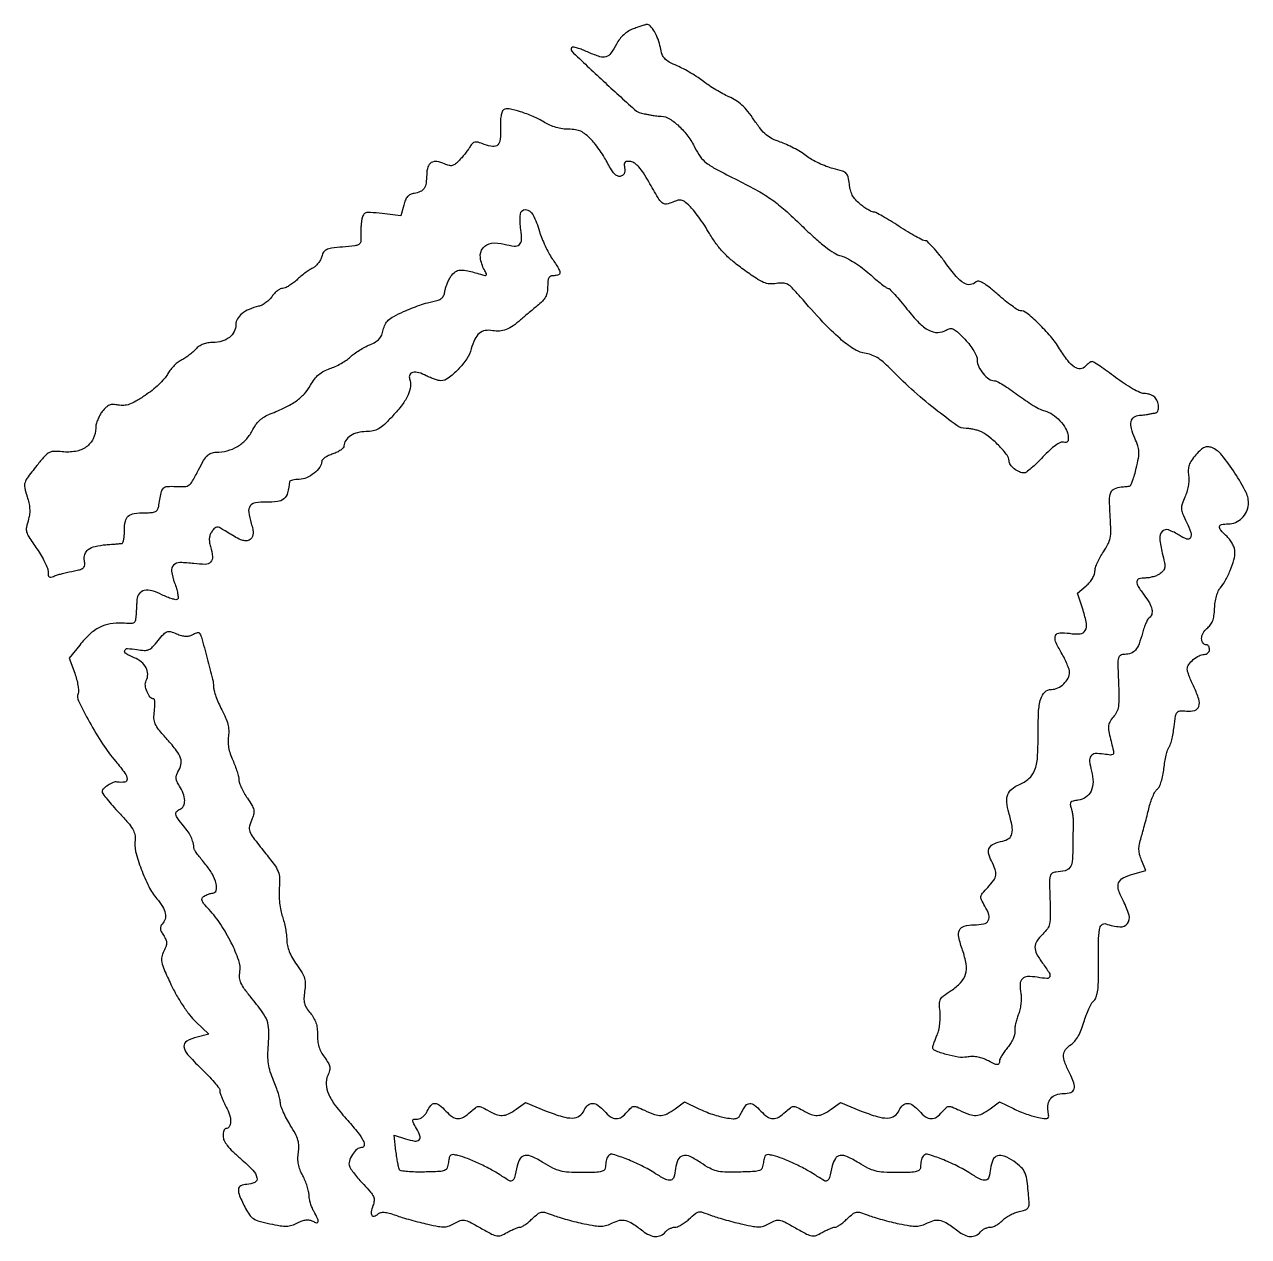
# Model space of a CAD drawing. Extents: x 1 to 385, y 0 to 381.
import ezdxf

# ---------------------------------------------------------------- set-up
doc = ezdxf.new("R2010")
doc.units = 0

msp = doc.modelspace()

# ---------------------------------------------------------------- linework, layer by layer
msp.add_lwpolyline([(192.002184, 379.585438, 0.048013), (190.357853, 378.80666, 0.049046), (188.904898, 377.733241, 0.047571), (187.652075, 376.365098, 0.040434), (186.602224, 374.710959, -0.034258), (184.852696, 371.87777, -0.165686), (183.335683, 370.793108, -0.151996), (181.394652, 370.811255, -0.027487), (177.985702, 372.117764, 0.011644), (176.268556, 372.839036, 0.015856), (174.686574, 373.403393, 0.012692), (173.362426, 373.792161, 0.146521), (172.82703, 373.775677, 0.564756), (172.549824, 372.540929, 0.003652), (182.420919, 363.231364, 0.005137), (192.287255, 354.248659, 0.150421), (195.344614, 352.847686, -0.006918), (195.859733, 352.772513, -0.004464), (196.454355, 352.671865, -0.004486), (197.034122, 352.563023, -0.008435), (197.5, 352.463035, 0.023021), (198.027587, 352.365803, 0.006772), (198.844649, 352.265064, 0.006784), (199.767882, 352.176567, 0.007242), (200.673275, 352.11535, -0.125273), (203.266767, 351.306623, -0.050162), (206.244857, 349.034382, -0.046048), (209.081028, 345.844482, -0.046004), (211.28649, 342.188397, 0.044654), (212.951792, 339.41086, 0.073479), (214.866713, 337.459758, 0.040545), (217.978101, 335.478531, 0.005758), (224.724958, 332.013466, -0.011151), (231.057523, 328.674377, -0.027393), (235.507259, 325.870258, -0.027715), (239.593565, 322.616198, -0.011661), (244.728658, 317.820482, 0.009251), (248.938171, 313.85102, 0.02071), (252.310609, 311.03263, 0.026966), (255.064523, 309.145306, 0.069484), (257.273062, 308.190272, -0.054009), (259.06927, 307.478431, -0.019983), (261.427393, 306.111966, -0.019531), (263.902882, 304.403066, -0.022266), (266.127515, 302.575261, 0.007287), (268.13544, 300.822204, 0.010671), (269.956641, 299.343983, 0.006365), (271.514795, 298.164996, 0.160102), (272.016872, 298, -0.205295), (272.499292, 297.793208, -0.005723), (274.07853, 296.096047, -0.010847), (275.901068, 294.002406, -0.007131), (277.911083, 291.518459, 0.026165), (281.680051, 287.207177, 0.077345), (284.812431, 284.84705, 0.124486), (287.59587, 284.155174, 0.139438), (290.243005, 284.919687, -0.098259), (291.446318, 285.375859, -0.157837), (292.522404, 285.21694, -0.076473), (293.822992, 284.303357, -0.011339), (296.092075, 282.023869, -0.023492), (297.692325, 280.175062, -0.032415), (298.934667, 278.365642, -0.037034), (299.748703, 276.734248, -0.097507), (300, 275.457893, 0.111769), (300.466875, 273.395407, 0.062902), (301.860749, 271.224904, 0.064567), (303.676767, 269.548856, 0.155327), (305.400916, 269, -0.125805), (306.235283, 268.78669, -0.011298), (308.121016, 267.699007, -0.014134), (310.334809, 266.267371, -0.010572), (312.693587, 264.571088, 0.012784), (315.140885, 262.827521, 0.01365), (317.62206, 261.250559, 0.013314), (319.822625, 260.013177, 0.059999), (321.197841, 259.486481, -0.085171), (323.656794, 258.400636, -0.058027), (325.996638, 256.423032, -0.059096), (327.769218, 254.01788, -0.102288), (328.531405, 251.66445, -0.031394), (328.586339, 250.48563, -0.151578), (328.379646, 249.855728, -0.228635), (327.912561, 249.598539, -0.077545), (327.120064, 249.678854, 0.181046), (326.124782, 249.576544, 0.039941), (324.627796, 248.678217, 0.032235), (322.79315, 247.180067, 0.015875), (320.652973, 245.058759, -0.00968), (318.745482, 243.120651, -0.013914), (316.977305, 241.486011, -0.009641), (315.459301, 240.209827, -0.171602), (314.865929, 240, -0.100532), (313.257298, 240.326741, -0.066897), (311.632747, 241.28817, -0.070237), (310.408148, 242.569968, -0.156852), (310, 243.839017, 0.165869), (309.398776, 245.601499, 0.026953), (307.003494, 248.380454, 0.030479), (304.081975, 251.072709, 0.052508), (301.315741, 252.880006, 0.039016), (300.288013, 253.309455, 0.022494), (298.99592, 253.671002, 0.022376), (297.657948, 253.918774, 0.034605), (296.485734, 254, -0.157313), (293.592692, 254.933326, -0.011078), (286.716399, 260.120618, -0.016118), (279.29312, 266.381846, -0.017689), (272.523174, 272.924057, 0.023778), (270.446976, 274.882103, 0.042462), (268.543323, 276.251797, 0.048761), (266.635159, 277.153349, 0.046377), (264.556291, 277.686943, -0.104604), (261.130188, 279.004042, -0.036113), (256.877959, 282.220915, -0.025374), (251.515269, 287.427087, -0.009029), (244.379661, 295.377954, 0.011832), (241.865054, 298.148463, 0.076446), (240.375072, 299.29894, 0.121958), (238.925036, 299.688112, 0.049982), (236.879661, 299.523328, -0.06543), (234.774839, 299.418845, -0.08115), (232.873722, 299.890171, -0.046599), (230.519391, 301.170538, -0.008793), (226.5, 303.972672, -0.017305), (222.955661, 306.729159, -0.029715), (220.231108, 309.293027, -0.031964), (217.96742, 312.02211, -0.02441), (215.841403, 315.268981, 0.012219), (214.251259, 317.831645, 0.011342), (212.499199, 320.379051, 0.011406), (210.838098, 322.573339, 0.036997), (209.601294, 323.915022, 0.024051), (208.065825, 325.218858, 0.108053), (207.006212, 325.718525, 0.126029), (205.920982, 325.690986, 0.037873), (204.357765, 325.117147, -0.067391), (202.33139, 324.505939, -0.217964), (201.009653, 324.872941, -0.08468), (199.692497, 326.431078, -0.005704), (196.780663, 331.5, 0.015835), (195.116081, 334.266392, 0.038751), (193.677578, 336.155467, 0.054767), (192.372262, 337.33092, 0.120745), (191.13587, 337.829554, 0.0382), (189.942719, 337.909202, 0.197258), (189.34547, 337.657237, 0.195623), (189.094596, 337.056669, 0.037512), (189.173664, 335.854205, -0.051425), (189.212823, 334.82118, -0.103799), (188.995167, 334.039986, -0.126305), (188.520067, 333.508953, -0.098614), (187.802566, 333.21145, -0.166417), (186.913759, 333.330672, -0.084513), (185.992535, 334.004863, -0.054961), (185.014148, 335.263991, -0.021609), (183.944767, 337.186799, 0.021837), (182.893612, 339.074808, 0.01375), (181.511801, 341.187685, 0.013802), (180.035242, 343.194733, 0.024511), (178.696034, 344.75, 0.028538), (176.936125, 346.402173, 0.067427), (175.417045, 347.359058, 0.071444), (173.753702, 347.846064, 0.03533), (171.553833, 348.003738, -0.039808), (169.681265, 348.154799, -0.029536), (167.65425, 348.606217, -0.029472), (165.688528, 349.295169, -0.038908), (164, 350.160989, 0.03432), (160.428354, 352.033942, 0.029518), (156.451672, 353.509657, 0.026233), (152.863573, 354.402445, 0.18843), (151.14082, 354.087032, 0.175364), (150.68393, 353.510362, 0.035632), (150.354007, 352.226809, 0.032497), (150.160627, 350.558342, 0.022059), (150.148564, 348.645258, -0.02769), (150.0822, 344.866395, -0.172277), (149.314639, 343.120163, -0.241609), (147.794994, 342.580336, -0.055833), (145.076078, 343.258256, 0.016875), (143.121238, 343.910747, 0.111466), (142.099681, 343.978668, 0.170971), (141.364399, 343.582414, 0.053896), (140.617821, 342.558783, -0.024477), (140.03483, 341.652046, -0.010784), (139.180922, 340.509741, -0.010644), (138.221684, 339.33505, -0.014061), (137.295955, 338.309284, -0.028545), (136.005588, 337.103756, -0.112523), (135.042322, 336.614158, -0.12768), (134.029884, 336.622105, -0.041446), (132.609725, 337.13196, 0.067919), (130.198356, 337.856525, 0.175129), (128.439114, 337.517319, 0.183731), (127.356784, 336.151656, 0.075668), (126.984687, 333.781385, -0.034137), (126.787246, 331.078332, -0.111344), (126.154089, 329.411072, -0.141882), (124.97063, 328.405728, -0.070007), (123.059107, 327.850815, 0.072987), (121.863104, 327.495916, 0.102098), (120.969816, 326.834057, 0.083786), (120.296087, 325.76529, 0.03576), (119.75665, 324.157901), (118.895086, 320.815803), (112.990001, 321.50116, 0.007176), (109.285978, 321.877268, 0.085558), (107.856085, 321.757077, 0.207674), (107.094873, 321.161297, 0.075315), (106.618471, 319.843259, 0.023752), (106.451639, 318.731848, 0.011706), (106.340152, 317.307082, 0.011588), (106.293276, 315.819708, 0.016567), (106.326012, 314.5, -0.047009), (106.260053, 312.669507, -0.228036), (105.707431, 311.823023, -0.108127), (104.416443, 311.382842, -0.007373), (100.539992, 311, 0.010668), (97.078674, 310.635109, 0.075773), (95.460245, 310.173881, 0.148516), (94.562682, 309.380669, 0.080743), (93.996795, 308.007997, -0.064992), (93.606795, 306.970895, -0.044418), (92.917935, 305.915493, -0.044478), (92.055077, 305.000249, -0.065962), (91.143028, 304.383988, 0.031786), (90.080178, 303.766887, 0.013458), (88.73428, 302.813124, 0.013252), (87.34718, 301.714364, 0.016891), (86.131506, 300.625991, -0.027613), (84.959311, 299.620961, -0.029207), (83.704498, 298.771385, -0.030509), (82.544882, 298.17391, -0.104064), (81.718334, 298, 0.115442), (80.960031, 297.822555, 0.047094), (80.053881, 297.262175, 0.043303), (79.153712, 296.449234, 0.042446), (78.400347, 295.488255, -0.052741), (77.57763, 294.482084, -0.037384), (76.466263, 293.535963, -0.037878), (75.253436, 292.784333, -0.063072), (74.127294, 292.369287, 0.043976), (71.20365, 291.416527, 0.06882), (68.938458, 290.057631, 0.086768), (67.500987, 288.418419, 0.137562), (67, 286.631935, -0.118872), (66.465166, 284.4141, -0.108411), (64.966986, 282.596068, -0.095251), (62.659557, 281.407538, -0.071551), (59.826247, 281, 0.040855), (58.186375, 280.865783, 0.051738), (56.720412, 280.465252, 0.055572), (55.454424, 279.804357, 0.060845), (54.407348, 278.897621, -0.029829), (53.481702, 277.989953, -0.016795), (52.260084, 276.997292, -0.016717), (50.955308, 276.074938, -0.026172), (49.769287, 275.380694, 0.05086), (48.608998, 274.622363, 0.029814), (47.382665, 273.502334, 0.029568), (46.278167, 272.222373, 0.043922), (45.485863, 270.972663, -0.063109), (44.52381, 269.576344, -0.0211), (42.791732, 267.795602, -0.020616), (40.68797, 265.965923, -0.022123), (38.488127, 264.360751, -0.014495), (35.604021, 262.564032, -0.045908), (33.544549, 261.603514, -0.066807), (31.813592, 261.232341, -0.068912), (30.064913, 261.337017, 0.043086), (28.455974, 261.516799, 0.101694), (27.273506, 261.304641, 0.095851), (26.228017, 260.632536, 0.03547), (25.045722, 259.330997, 0.041055), (24.260164, 258.143547, 0.030845), (23.591589, 256.726045, 0.031537), (23.126753, 255.304316, 0.060268), (22.968197, 254.115141, -0.110854), (22.164029, 250.725961, -0.126204), (20.007215, 248.190379, -0.110959), (16.647727, 246.794307, -0.072183), (12.429838, 246.673141, 0.031355), (9.954942, 246.803707, 0.115648), (8.444191, 246.433593, 0.090248), (7.059146, 245.379503, 0.014885), (4.859138, 242.82246, 0.007549), (1.707208, 238.80802, 0.08267), (0.753372, 237.000467, 0.133422), (0.659618, 235.30727, 0.0303), (1.435193, 232.510839, -0.028704), (1.966514, 230.618554, -0.038053), (2.216508, 228.848069, -0.041091), (2.186547, 227.177284, -0.044839), (1.880568, 225.583565, 0.01959), (1.217965, 222.8774, 0.118405), (1.26784, 221.443232, 0.077493), (1.952118, 219.931904, 0.005679), (4.5, 216.136319, -0.017788), (5.839814, 214.032025, -0.019995), (6.971875, 211.916836, -0.019703), (7.785458, 210.055276, -0.093427), (8, 208.917118, 0.03928), (8.08071, 207.891327, 0.185928), (8.370778, 207.390187, 0.216487), (8.889233, 207.256672, 0.0541), (9.75, 207.506465, -0.014543), (11.008078, 207.982097, -0.01941), (12.176959, 208.335436, -0.010517), (13.813377, 208.724996, -0.001505), (17.183357, 209.442095, 0.037429), (18.547815, 209.836634, 0.141107), (19.256176, 210.360376, 0.158589), (19.531805, 211.141534, 0.051053), (19.435658, 212.38179, -0.119094), (19.553935, 214.429876, -0.159101), (20.614248, 215.945933, -0.106129), (22.767707, 216.942577, -0.036597), (26.178602, 217.453996, 0.001111), (27.888402, 217.587441, 0.001452), (29.450902, 217.717451, 0.001067), (30.759959, 217.833019, 0.013597), (31.25, 217.890806, 0.29198), (31.543165, 218.144191, 0.026703), (31.779688, 219.125588, 0.027911), (31.945709, 220.42275, 0.017874), (32, 221.940983, -0.048516), (32.282541, 224.845954, -0.168424), (33.219171, 226.45325, -0.145256), (35.049738, 227.272831, -0.033127), (38.474702, 227.5, 0.020234), (40.547455, 227.583916, 0.089088), (41.725436, 227.89556, 0.149302), (42.401462, 228.503909, 0.096746), (42.763637, 229.5, -0.010241), (43.520821, 233.7497, -0.131871), (44.229157, 235.182869, -0.201347), (45.451954, 235.7768, -0.029388), (48.272958, 235.765562, 0.027906), (50.954893, 235.746935, 0.149113), (52.316472, 236.236092, 0.104978), (53.411856, 237.483338, 0.010523), (55.289532, 241, -0.013751), (56.893366, 243.957682, -0.065081), (58.064432, 245.484278, -0.111097), (59.260378, 246.242716, -0.085101), (60.789532, 246.511649, 0.063725), (64.314039, 246.978085, 0.069098), (67.504406, 248.31505, 0.070511), (70.157728, 250.44144, 0.070784), (72.111621, 253.218795, -0.035809), (73.240339, 255.087635, -0.05035), (74.517285, 256.556743, -0.052534), (76.016568, 257.695736, -0.044109), (77.808914, 258.576044, 0.019786), (82.582296, 260.639055, 0.042701), (86.027116, 262.670694, 0.053563), (88.555115, 264.911435, 0.057528), (90.480941, 267.588522, -0.034516), (91.720518, 269.490102, -0.054217), (93.055937, 270.909227, -0.056164), (94.628535, 271.974147, -0.040432), (96.581046, 272.804749, 0.028994), (98.264286, 273.475813, 0.020133), (100.083182, 274.417196, 0.020367), (101.761727, 275.466247, 0.038931), (103, 276.461732, -0.031448), (104.216272, 277.469824, -0.017107), (105.823849, 278.55785, -0.016985), (107.540758, 279.55648, -0.025745), (109.102466, 280.294313, 0.034304), (110.893281, 281.178164, 0.076178), (112.074289, 282.131472, 0.084768), (112.839899, 283.324648, 0.051034), (113.337114, 284.935569, -0.064458), (113.933158, 286.697921, -0.095926), (114.91076, 287.994259, -0.062716), (116.60974, 289.176975, -0.014672), (119.734648, 290.700053, -0.011738), (122.19134, 291.740754, -0.010271), (124.805316, 292.714775, -0.010381), (127.2034, 293.497199, -0.030075), (128.900471, 293.902599, 0.032895), (130.600523, 294.31885, 0.094222), (131.666973, 294.892866, 0.117402), (132.314016, 295.734542, 0.067658), (132.677212, 296.967125, -0.037018), (132.933207, 298.083333, -0.020202), (133.40183, 299.408757, -0.020032), (133.989776, 300.724255, -0.029928), (134.615615, 301.816795, -0.095363), (135.953189, 303.195682, -0.136436), (137.551205, 303.759624, -0.077252), (139.874942, 303.558965, -0.015755), (143.863486, 302.447181, 0.012109), (145.28496, 302.039762, 0.275503), (145.676847, 302.153619, 0.305439), (145.737932, 302.538245, 0.014006), (145.113486, 303.78795, -0.091851), (143.865185, 307.709052, -0.197917), (144.682774, 310.712688, -0.202819), (147.35411, 312.22114, -0.096103), (151.370712, 311.908087, 0.036628), (154.517033, 311.282807, 0.210363), (156.107051, 311.760279, 0.216336), (156.802021, 313.243085, 0.038759), (156.597655, 316.368233, -0.055159), (156.435213, 321.353516, -0.413603), (158.056788, 322.743945, -0.265032), (160.366565, 321.185008, -0.042593), (162.429088, 315.926833, 0.022294), (163.164983, 313.800984, 0.014319), (164.197117, 311.403141, 0.014393), (165.344655, 309.109464, 0.026049), (166.432244, 307.314524, -0.010309), (168.387105, 304.306081, -0.11277), (168.852831, 302.950903, -0.344864), (168.415205, 302.249386, -0.087436), (167, 302, 0.086524), (166.001672, 301.825938, 0.175587), (165.39658, 301.323612, 0.109322), (165.083744, 300.355406, 0.02369), (165, 298.588894, -0.046929), (164.830373, 296.785618, -0.076513), (164.318491, 295.339967, -0.068447), (163.348322, 294.008569, -0.030665), (161.75, 292.540089, 0.002719), (160.359213, 291.398728, 0.00215), (158.867188, 290.14977, 0.002174), (157.492438, 288.978615, 0.00541), (156.5, 288.106832, -0.031728), (154.132001, 286.237887, -0.058844), (151.971373, 285.093291, -0.070038), (149.880565, 284.604265, -0.069813), (147.73361, 284.710592, 0.089074), (145.37326, 284.737039, 0.135462), (143.525165, 283.876545, 0.107648), (142.099433, 282.006059, 0.043471), (140.99323, 278.974858, -0.084325), (139.569775, 275.88159, -0.041411), (136.82837, 272.50753, -0.04012), (133.755583, 269.782374, -0.162743), (131.415544, 269, -0.064929), (130.633083, 269.102038, -0.018253), (129.452496, 269.461879, -0.018079), (128.135337, 269.970498, -0.018149), (126.860083, 270.572354, 0.050152), (124.496736, 271.508176, 0.118628), (122.616806, 271.584651, 0.240827), (121.666005, 270.834233, 0.201773), (121.624706, 269.535618, -0.125511), (121.896318, 267.218587, -0.073883), (121.119749, 264.52329, -0.054506), (119.280036, 261.432673, -0.026555), (116.322424, 257.913611, -0.01403), (113.678199, 255.241122, -0.058251), (111.869885, 253.877004, -0.083336), (110.138655, 253.218185, -0.049375), (107.934587, 253, 0.062312), (105.270687, 252.666723, 0.081699), (103.027103, 251.68636, 0.099391), (101.532073, 250.22758, 0.151017), (101, 248.506124, -0.190142), (100.763914, 247.907753, -0.049489), (99.971875, 247.212654, -0.043087), (98.839917, 246.541358, -0.032609), (97.5, 246, 0.029781), (96.15988, 245.467348, 0.040288), (95.028125, 244.821754, 0.04556), (94.230107, 244.163136, 0.200044), (94, 243.611009, -0.159029), (93.406196, 241.791263, -0.066841), (91.603183, 239.910591, -0.064303), (89.244594, 238.48211, -0.104411), (86.961045, 238, 0.023861), (85.820947, 237.94556, 0.036676), (84.847332, 237.779687, 0.041246), (84.136589, 237.54059, 0.271967), (83.923489, 237.25, -0.040292), (83.280518, 233.760273, -0.150022), (82.106346, 231.889797, -0.149057), (80.079955, 230.99343, -0.039607), (76.508604, 230.845616, 0.046361), (73.158966, 230.661707, 0.205925), (71.519056, 229.647955, 0.190319), (71.05232, 227.696891, 0.039133), (71.837936, 224.176394, -0.019202), (72.332391, 222.313071, -0.061638), (72.457623, 221.037513, -0.093789), (72.252371, 220.085222, -0.09682), (71.714392, 219.28582, -0.160623), (70.585157, 218.716642, -0.116596), (69.172405, 218.835302, -0.050954), (67.046792, 219.778838, -0.008431), (63.189096, 222.072642, 0.024187), (61.83148, 222.823043, 0.141708), (61.037067, 222.963529, 0.169614), (60.366578, 222.645793, 0.038476), (59.528609, 221.681286, 0.065086), (58.969533, 220.678046, 0.069193), (58.701852, 219.585398, 0.060379), (58.724932, 218.339699, 0.035055), (59.03614, 216.873987, -0.043915), (59.654251, 213.686254, -0.222298), (59.076374, 212.01945, -0.200938), (57.370266, 211.292102, -0.035783), (53.834602, 211.522748, 0.031946), (49.441165, 211.843192, 0.201008), (47.404572, 211.011293, 0.243708), (46.797898, 209.105425, 0.046286), (47.773765, 205.472524, -0.018355), (48.346339, 203.7344, -0.026239), (48.714916, 202.153509, -0.024614), (48.878881, 200.873171, -0.219306), (48.687178, 200.353845, -0.243153), (48.176286, 200.191121, -0.027577), (46.955297, 200.469083, -0.028423), (45.449085, 200.994793, -0.01932), (43.799251, 201.753985, 0.050063), (40.698777, 202.956062, 0.116131), (38.221201, 203.051733, 0.178907), (36.610826, 202.071702, 0.155355), (35.908107, 200.214816, 0.000103), (35.862054, 199.35208, 0.000037), (35.796764, 198.122477, 0.000037), (35.725376, 196.774282, 0.000044), (35.658107, 195.5, -0.032887), (35.444073, 193.70079, -0.211042), (34.938371, 192.961817, -0.144829), (33.931095, 192.686267, -0.013336), (31.31645, 192.810043, 0.062159), (27.552698, 192.621006, 0.075341), (24.206664, 191.494536, 0.067557), (21.076248, 189.306408, 0.039017), (17.945772, 185.931531), (14.675802, 181.802858), (16.374564, 177.07876, -0.021006), (16.978259, 175.14901, -0.023931), (17.3881, 173.257096, -0.024054), (17.579185, 171.636647, -0.109355), (17.439402, 170.702681, 0.209239), (17.547608, 168.358139, 0.011693), (21.010852, 161.738725, 0.018747), (25.140861, 154.893998, 0.029122), (29.25, 149.359089, -0.016003), (32.122924, 145.694176, -0.141401), (32.824389, 143.783803, -0.395114), (32.075747, 142.861065, -0.075637), (29.70949, 142.895082, 0.141652), (28.501511, 142.75424, 0.042618), (26.84633, 141.886877, 0.041126), (25.399406, 140.786747, 0.212754), (25, 139.890579, 0.161807), (25.211243, 139.254904, 0.00804), (26.575021, 137.489492, 0.012276), (28.307518, 135.425807, 0.008508), (30.361774, 133.175763, -0.01104), (33.143349, 130.097923, -0.045714), (34.601056, 128.062245, -0.077451), (35.256414, 126.399666, -0.091192), (35.322323, 124.710869, 0.098827), (35.518078, 121.098718, 0.026012), (37.255396, 115.544797, 0.027259), (39.655939, 110.016826, 0.061271), (42.182527, 106.215204, -0.038105), (43.989721, 103.751073, -0.087739), (44.842727, 101.625238, -0.123284), (44.772159, 99.805949, -0.125985), (43.851347, 98.251347, 0.096242), (43.394107, 97.573597, 0.128689), (43.286891, 96.842643, 0.088965), (43.549974, 95.953879, 0.028704), (44.238202, 94.75921, -0.033272), (45.016434, 93.379344, -0.105867), (45.262663, 92.355692, -0.099679), (45.075072, 91.285934, -0.02759), (44.364593, 89.726327, 0.070062), (43.722703, 87.927369, 0.104195), (43.730712, 86.260919, 0.050719), (44.470505, 83.981271, 0.006414), (46.620376, 79.268464, 0.01847), (48.38513, 75.859927, 0.018101), (50.407784, 72.56738, 0.019092), (52.482464, 69.693358, 0.036553), (54.39264, 67.586639), (58.5, 63.673278), (54.825742, 62.755212, 0.066048), (51.579956, 61.471003, 0.30408), (50.706865, 59.759614, 0.154735), (51.814919, 57.315745, 0.018605), (55.987144, 53.01231, -0.011232), (58.290493, 50.705564, -0.015737), (60.233723, 48.537331, -0.012002), (61.726211, 46.673673, -0.164266), (62, 45.862791, 0.077614), (62.119127, 45.099981, 0.015374), (62.582365, 43.792834, 0.015943), (63.223577, 42.28969, 0.01423), (63.982521, 40.771428, -0.045735), (65.039826, 38.274847, -0.080778), (65.368999, 36.066793, -0.135312), (64.939363, 34.585011, -0.260568), (63.893011, 34, 0.236497), (63.550676, 33.828485, 0.070797), (63.262322, 33.301308, 0.054132), (63.065175, 32.53244, 0.035727), (63, 31.621474, 0.117356), (63.321496, 30.270591, 0.048746), (64.331746, 28.675921, 0.035387), (66.030448, 26.788641, 0.015049), (68.550177, 24.501283, -0.023944), (72.327244, 20.947996, -0.13399), (73.650317, 18.53556, -0.347206), (72.969397, 17.062976, -0.113036), (70.481633, 16.443098, 0.102135), (68.574802, 16.011392, 0.278396), (67.822744, 14.915749, 0.117034), (68.183625, 12.868748, 0.016059), (70.040978, 8.919677, 0.03842), (71.283593, 6.88629, 0.095471), (72.548321, 5.696005, 0.073142), (74.367875, 4.886287, 0.016137), (77.694618, 4.070763, 0.012502), (80.93346, 3.470924, 0.048045), (82.975815, 3.343914, 0.067627), (84.629075, 3.625932, 0.04416), (86.419703, 4.366729, -0.03086), (87.864598, 5.009951, -0.060931), (89.084094, 5.302467, -0.074862), (90.161281, 5.263954, -0.076704), (91.169703, 4.909178, 0.061116), (92.418868, 4.425655, 0.456074), (92.878292, 4.745765, 0.143361), (92.694078, 5.767837, 0.014054), (91.5, 8, -0.035023), (90.949954, 9.140728, -0.023788), (90.480268, 10.50435, -0.024026), (90.151425, 11.871164, -0.04352), (90.035435, 13.014809, 0.053452), (89.887462, 14.232861, 0.021144), (89.436953, 15.860839, 0.020638), (88.797745, 17.592977, 0.024308), (88.047807, 19.171986, -0.031478), (87.189201, 21.048737, -0.045086), (86.690794, 22.808312, -0.047207), (86.529484, 24.565017, -0.039545), (86.682507, 26.430947, 0.046201), (86.824829, 28.504204, 0.065683), (86.540054, 30.327018, 0.05065), (85.720564, 32.335662, 0.0169), (84.1347, 35.090215, -0.016152), (82.934699, 37.167355, -0.018178), (81.920818, 39.238568, -0.017714), (81.190021, 41.050104, -0.087226), (81, 42.131064, 0.060583), (80.868732, 43.210467, 0.013762), (80.376858, 44.990807, 0.014052), (79.690709, 47.025958, 0.013244), (78.878664, 49.060415, -0.025164), (77.848714, 51.830779, -0.040415), (77.287068, 54.286568, -0.037149), (77.101319, 56.943892, -0.017679), (77.23792, 60.371601, 0.023762), (77.365813, 64.992458, 0.08373), (76.815391, 67.902845, 0.070733), (75.292648, 70.722176, 0.013868), (71.731923, 75.270712, -0.015062), (69.670125, 77.917483, -0.055954), (68.621524, 79.749401, -0.081122), (68.209509, 81.388936, -0.059091), (68.27301, 83.270712, 0.124062), (67.932947, 86.836289, 0.029441), (65.585474, 92.376008, 0.030645), (62.283281, 98.130725, 0.042651), (58.608232, 102.793617, -0.012468), (56.983603, 104.617113, -0.085782), (56.377304, 105.647857, -0.212448), (56.420069, 106.38297, -0.133337), (57.011558, 107.028305, -0.031891), (57.673075, 107.389724, -0.025074), (58.429958, 107.697433, -0.02569), (59.165135, 107.912529, -0.05531), (59.75, 107.984687, 0.341728), (60.833631, 108.844649, 0.122097), (60.830286, 110.949994, 0.068758), (59.631973, 113.933899, 0.044235), (57.5, 117, -0.00616), (56.153488, 118.652633, -0.008857), (55.00565, 120.151161, -0.005325), (54.081775, 121.430913, -0.125254), (53.923489, 121.844614, 0.031056), (53.556765, 123.879458, 0.047951), (52.967579, 125.565262, 0.044419), (52.031774, 127.196513, 0.022476), (50.588397, 129.077315, -0.015572), (48.735738, 131.42365, -0.108952), (48.144225, 132.747588, -0.25067), (48.411715, 133.650252, -0.106672), (49.5, 134.361626, 0.194003), (50.573377, 135.360885, 0.116155), (50.936063, 137.091131, 0.084206), (50.503989, 139.305922, 0.054895), (49.320715, 141.633279, -0.028857), (48.520564, 143.023211, -0.088426), (48.212738, 144.061372, -0.109459), (48.314041, 145.01175, -0.058568), (48.820715, 146.084527, 0.083495), (49.749155, 148.332684, 0.137226), (49.651673, 150.374492, 0.08462), (48.394164, 152.736101, 0.018547), (45.436164, 156.282225, -0.011754), (42.824876, 159.327634, -0.065101), (41.689948, 161.157003, -0.097515), (41.288097, 162.866745, -0.043878), (41.406757, 165.179154, 0.017661), (41.559151, 166.644141, 0.02988), (41.569747, 167.877627, 0.031288), (41.465945, 168.786568, 0.363481), (41.21114, 169, -0.230789), (40.085282, 169.548908, -0.069266), (39.102146, 171.24541, -0.06651), (38.581123, 173.251718, -0.152109), (38.858976, 174.773032, 0.12793), (39.318954, 176.754709, 0.114584), (38.786466, 178.801018, 0.099362), (37.307693, 180.626624, 0.074941), (35.091056, 181.962283, -0.030141), (32.472231, 183.236907, -0.354996), (32.085227, 184.219127, -0.340772), (32.97337, 184.835947, -0.029392), (35.900629, 184.516789, 0.027661), (38.23389, 184.254222, 0.114108), (39.624671, 184.493649, 0.104178), (40.83525, 185.331344, 0.021102), (42.559045, 187.314008, -0.015007), (44.329775, 189.401496, -0.121201), (45.36184, 190.101642, -0.158551), (46.475267, 190.146613, -0.030987), (48.394386, 189.47622, 0.03028), (49.890961, 188.951059, 0.053878), (51.176746, 188.731284, 0.064688), (52.304235, 188.807568, 0.073795), (53.321616, 189.172123, -0.018817), (54.050171, 189.527447, -0.028791), (54.708088, 189.774015, -0.028064), (55.2363, 189.906019, -0.274144), (55.444101, 189.83102, -0.104278), (56.186788, 188.409613, -0.002939), (58.0213, 181.723954, -0.004276), (59.708054, 175.209856, -0.061282), (60, 172.836806, 0.06813), (60.167579, 171.612674, 0.018264), (60.765504, 169.737202, 0.018155), (61.608472, 167.635579, 0.017857), (62.605972, 165.588782, -0.020292), (63.804688, 163.098398, -0.040987), (64.50175, 161.037143, -0.049805), (64.77256, 159.177964, -0.051543), (64.665123, 157.323823, 0.047796), (64.552462, 155.602462, 0.037148), (64.74817, 153.735137, 0.034217), (65.245683, 151.762826, 0.027665), (66.03719, 149.727084, -0.015108), (66.773326, 147.96596, -0.015276), (67.398855, 146.169995, -0.015246), (67.846999, 144.576287, -0.058151), (67.978038, 143.553751, 0.083476), (68.15759, 142.554849, 0.022325), (68.772219, 141.055591, 0.021982), (69.634555, 139.38968, 0.021103), (70.650791, 137.782409, -0.017056), (72.059249, 135.594201, -0.076613), (72.629206, 134.187134, -0.110064), (72.645063, 132.938044, -0.0553), (72.150791, 131.431605, 0.04582), (71.310333, 129.024711, 0.150214), (71.399943, 127.361414, 0.075055), (72.464027, 125.42216, 0.006154), (76.033949, 120.860046, -0.009441), (79.073278, 116.922933, -0.062567), (80.290921, 114.764155, -0.088714), (80.735392, 112.695331, -0.028672), (80.664097, 109.55066, 0.027331), (80.60775, 107.32813, 0.019649), (80.777959, 104.850617, 0.019932), (81.129796, 102.486611, 0.037913), (81.630149, 100.63112, -0.023037), (82.154985, 98.892174, -0.015659), (82.597606, 96.872444, -0.015803), (82.902664, 94.891798, -0.030313), (83, 93.287751, 0.055481), (83.197977, 91.509062, 0.039852), (83.791882, 89.598342, 0.035261), (84.772624, 87.575894, 0.025203), (86.135405, 85.460982, -0.018518), (87.805454, 82.943739, -0.06443), (88.599787, 81.165262, -0.077509), (88.83936, 79.423165, -0.035144), (88.635784, 77.123779, 0.028275), (88.411749, 74.935599, 0.074263), (88.573192, 73.370071, 0.078271), (89.177801, 71.968403, 0.034019), (90.37881, 70.326275, -0.041241), (91.465197, 68.794997, -0.05319), (92.181021, 67.227291, -0.051484), (92.56511, 65.503016, -0.035358), (92.656531, 63.5, 0.037005), (92.752523, 61.53849, 0.044037), (93.140313, 59.727032, 0.044698), (93.832791, 58.033961, 0.04016), (94.836541, 56.425317, -0.022044), (96.051611, 54.626402, -0.092836), (96.514434, 53.41461, -0.112391), (96.46253, 52.239693, -0.039905), (95.885859, 50.648832, 0.122294), (95.375608, 47.90934, 0.090259), (96.109464, 44.900939, 0.05789), (98.26114, 41.269893, 0.019359), (102.192351, 36.5, -0.013312), (105.385807, 32.719324, -0.050881), (107.056146, 30.131059, -0.155503), (107.296826, 28.666595, -0.372171), (106.525319, 28, 0.180113), (105.063269, 27.455672, 0.07064), (103.627285, 25.808271, 0.069761), (102.687267, 23.793793, 0.158999), (102.717218, 22.135198, 0.070116), (103.164885, 21.261308, 0.012466), (104.262385, 19.782159, 0.013265), (105.64802, 18.102633, 0.011613), (107.182076, 16.421089, -0.013112), (109.337747, 14.043891, -0.074179), (110.247282, 12.600402, -0.125719), (110.458509, 11.324331, -0.06942), (110.104141, 9.773912, 0.040001), (109.54396, 7.8502, 0.187025), (109.731562, 6.73303, 0.356394), (110.469862, 6.463593, 0.089722), (111.669059, 7.140307, -0.112106), (112.548268, 7.586301, -0.079037), (113.65617, 7.684516, -0.051314), (115.145734, 7.425961, -0.017018), (117.261069, 6.752005, 0.011988), (119.29813, 6.080344, 0.005585), (121.968823, 5.30267, 0.005529), (124.791171, 4.548461, 0.007694), (127.334924, 3.940287, 0.011155), (130.680853, 3.272538, 0.052931), (132.626739, 3.138235, 0.080018), (134.15331, 3.442208, 0.047318), (135.829301, 4.253485, -0.047584), (137.557159, 5.088737, -0.13519), (138.878043, 5.203193, -0.075946), (140.496173, 4.641852, -0.008541), (143.914422, 2.762892, 0.00843), (147.390361, 0.851209, 0.079082), (149.00076, 0.302969, 0.133854), (150.354788, 0.433126, 0.039788), (152.251085, 1.329319, -0.015015), (153.447278, 1.968883, -0.01689), (154.634283, 2.509237, -0.016341), (155.668537, 2.899402, -0.082199), (156.276321, 3, 0.128156), (156.871225, 3.155028, 0.022107), (157.870159, 3.773065, 0.022797), (159.004096, 4.624129, 0.01864), (160.137475, 5.631709, -0.021292), (161.914475, 7.194682, -0.126924), (163.029454, 7.70109, -0.118984), (164.284572, 7.621885, -0.017747), (166.692194, 6.782749, 0.017864), (168.570812, 6.12848, 0.007472), (171.143957, 5.376104, 0.007382), (173.923998, 4.652133, 0.009503), (176.5, 4.073407, 0.011906), (179.850323, 3.470064, 0.046844), (181.94221, 3.342834, 0.067078), (183.619148, 3.625219, 0.044967), (185.419703, 4.366729, -0.066348), (187.613958, 5.162793, -0.119392), (189.517273, 5.120659, -0.081127), (191.669315, 4.155246, -0.019105), (194.884859, 1.850907, 0.053881), (196.971297, 0.564965, 0.099175), (198.89773, 0.079256, 0.122062), (200.588923, 0.410903, 0.110826), (202, 1.5, -0.059105), (202.604006, 2.074077, -0.043807), (203.387841, 2.559375, -0.044597), (204.222368, 2.89045, -0.072261), (204.976422, 3, 0.097872), (205.824626, 3.167637, 0.030916), (206.991721, 3.734375, 0.029538), (208.245527, 4.543219, 0.028863), (209.405499, 5.5, -0.011155), (211.518872, 7.372724, -0.138952), (212.484283, 7.811578, -0.119114), (213.590434, 7.715555, -0.007329), (216.729764, 6.610847, 0.014239), (218.582706, 5.987448, 0.00599), (221.106502, 5.250545, 0.005921), (223.824925, 4.526617, 0.007672), (226.334924, 3.930759, 0.011213), (229.675944, 3.269801, 0.052763), (231.625079, 3.138123, 0.079624), (233.154336, 3.443167, 0.04743), (234.829301, 4.253485, -0.047584), (236.557159, 5.088737, -0.13519), (237.878043, 5.203193, -0.075946), (239.496173, 4.641852, -0.008541), (242.914422, 2.762892, 0.00843), (246.390361, 0.851209, 0.079082), (248.00076, 0.302969, 0.133854), (249.354788, 0.433126, 0.039788), (251.251085, 1.329319, -0.015015), (252.447278, 1.968883, -0.01689), (253.634283, 2.509237, -0.016341), (254.668537, 2.899402, -0.082199), (255.276321, 3, 0.128156), (255.871225, 3.155028, 0.022107), (256.870159, 3.773065, 0.022797), (258.004096, 4.624129, 0.01864), (259.137475, 5.631709, -0.021292), (260.914475, 7.194682, -0.126924), (262.029454, 7.70109, -0.118984), (263.284572, 7.621885, -0.017747), (265.692194, 6.782749, 0.017864), (267.570812, 6.12848, 0.007472), (270.143957, 5.376104, 0.007382), (272.923998, 4.652133, 0.009503), (275.5, 4.073407, 0.011906), (278.850323, 3.470064, 0.046844), (280.94221, 3.342834, 0.067078), (282.619148, 3.625219, 0.044967), (284.419703, 4.366729, -0.066348), (286.613958, 5.162793, -0.119392), (288.517273, 5.120659, -0.081127), (290.669315, 4.155246, -0.019105), (293.884859, 1.850907, 0.053881), (295.971297, 0.564965, 0.099175), (297.89773, 0.079256, 0.122062), (299.588923, 0.410903, 0.110826), (301, 1.5, -0.062262), (301.611739, 2.074147, -0.044176), (302.419292, 2.559375, -0.04457), (303.288326, 2.890135, -0.068757), (304.08349, 3, 0.087732), (304.928526, 3.149423, 0.039149), (305.959894, 3.620295, 0.037182), (307.000857, 4.303607, 0.041415), (307.889385, 5.111643, -0.053699), (308.882362, 5.971158, -0.029659), (310.254524, 6.806564, -0.02923), (311.762518, 7.49659, -0.041276), (313.17834, 7.9163, 0.026817), (315.029928, 8.407485, 0.139648), (315.898646, 8.98968, 0.159333), (316.269199, 9.899271, 0.037993), (316.260753, 11.554657, 0.008424), (315.689239, 17.373868, 0.065238), (315.027658, 20.019557, 0.108624), (313.822609, 21.812629, 0.04148), (311.469818, 23.714299, 0.05127), (308.502637, 25.313756, 0.176599), (306.352881, 25.404861, 0.214321), (304.91269, 24.117323, 0.076838), (304.173053, 21.399138, -0.042172), (303.641617, 18.730821, -0.266663), (302.683666, 17.804315, -0.184597), (301.113127, 17.989818, -0.020633), (297.938906, 19.823791, 0.025453), (293.596212, 22.277367, 0.022887), (288.872214, 24.373481, 0.015674), (284.588299, 25.891288, 0.28068), (283.227706, 25.561039, 0.061406), (282.775014, 24.981041, 0.067977), (282.495345, 24.327478, 0.038419), (282.307071, 23.357888, 0.007179), (282.125, 21.554749, -0.245607), (281.677673, 20.853706, -0.083429), (280.508186, 20.420585, -0.039909), (278.411011, 20.192268, -0.008564), (274.75, 20.150022, -0.01395), (270.60994, 20.288715, -0.046922), (267.934419, 20.707218, -0.054731), (265.605585, 21.579259, -0.024261), (262.747325, 23.201235, 0.029953), (259.20524, 25.158329, 0.139365), (256.926136, 25.544735, 0.225875), (255.411063, 24.608956, 0.089496), (254.446276, 22.29282, -0.008332), (253.563176, 18.568846, -0.178598), (252.932314, 17.652571, -0.287002), (252.007346, 17.601297, -0.021267), (249.744933, 18.976383, 0.021931), (246.466322, 20.96315, 0.015435), (242.621385, 22.916643, 0.01559), (238.844481, 24.549402, 0.033497), (235.825065, 25.516244, 0.030804), (234.299117, 25.796023, 0.18906), (233.539463, 25.59884, 0.181291), (233.09815, 24.931728, 0.02795), (232.825065, 23.339568, -0.065798), (232.400942, 21.646014, -0.208872), (231.590881, 20.841149, -0.081569), (229.938884, 20.493215, -0.0054), (225.067521, 20.327508, -0.011691), (220.638227, 20.328296, -0.05394), (218.099764, 20.663616, -0.066889), (215.956827, 21.501421, -0.024097), (213.168261, 23.228242, 0.040164), (209.76782, 25.185851, 0.168306), (207.45647, 25.437815, 0.233823), (205.949699, 24.208603, 0.078865), (205.173053, 21.399138, -0.042172), (204.641617, 18.730821, -0.266663), (203.683666, 17.804315, -0.184597), (202.113127, 17.989818, -0.020633), (198.938906, 19.823791, 0.025453), (194.596212, 22.277367, 0.022887), (189.872214, 24.373481, 0.015674), (185.588299, 25.891288, 0.28068), (184.227706, 25.561039, 0.061406), (183.775014, 24.981041, 0.067977), (183.495345, 24.327478, 0.038419), (183.307071, 23.357888, 0.007179), (183.125, 21.554749, -0.245607), (182.677673, 20.853706, -0.083429), (181.508186, 20.420585, -0.039909), (179.411011, 20.192268, -0.008564), (175.75, 20.150022, -0.01395), (171.60994, 20.288715, -0.046922), (168.934419, 20.707218, -0.054731), (166.605585, 21.579259, -0.024261), (163.747325, 23.201235, 0.029953), (160.20524, 25.158329, 0.139365), (157.926136, 25.544735, 0.225875), (156.411063, 24.608956, 0.089496), (155.446276, 22.29282, -0.008332), (154.563176, 18.568846, -0.178598), (153.932314, 17.652571, -0.287002), (153.007346, 17.601297, -0.021267), (150.744933, 18.976383, 0.021931), (147.466322, 20.96315, 0.015435), (143.621385, 22.916643, 0.01559), (139.844481, 24.549402, 0.033497), (136.825065, 25.516244, 0.030804), (135.299117, 25.796023, 0.18906), (134.539463, 25.59884, 0.181291), (134.09815, 24.931728, 0.02795), (133.825065, 23.339568, -0.064412), (133.40634, 21.647766, -0.208303), (132.608526, 20.844522, -0.083317), (130.98744, 20.495937, -0.005657), (126.257168, 20.333894, -0.011659), (123.441924, 20.334985, -0.0173), (120.979926, 20.478689, -0.012533), (118.990176, 20.714504, -0.222095), (118.462875, 21.06007, -0.082043), (118.217149, 21.658108, -0.008517), (117.90046, 23.150492, -0.010401), (117.588437, 24.954519, -0.008144), (117.322665, 26.923408), (116.733918, 31.894462), (120.366106, 30.779711, 0.032081), (123.273607, 30.087756, 0.238359), (124.591756, 30.493316, 0.295528), (124.87284, 31.695792, 0.044018), (123.777734, 34.064557, -0.00732), (122.728686, 35.956031, -0.148653), (122.602084, 36.591674, -0.34595), (122.916358, 36.919255, -0.035015), (124.067949, 37, 0.103413), (124.928448, 37.179897, 0.066165), (125.805275, 37.710659, 0.060344), (126.590727, 38.514555, 0.056492), (127.181954, 39.5, -0.065746), (128.303722, 41.293908, -0.223793), (129.518541, 41.866313, -0.169475), (130.985673, 41.354324, -0.036288), (133, 39.5, 0.050797), (135.046021, 37.723157, 0.145795), (136.81136, 37.130207, 0.146648), (138.60676, 37.601531, 0.051607), (140.747635, 39.232641, -0.021595), (142.285353, 40.557042, -0.144854), (143.211375, 40.927028, -0.135971), (144.218259, 40.746012, -0.018217), (146.143126, 39.732641, 0.035394), (148.782723, 38.456711, 0.104628), (150.756595, 38.115834, 0.107361), (152.669454, 38.607105, 0.038389), (155.096108, 40.068435), (158.000957, 42.13687), (164.571591, 39.508203, 0.021158), (169.552461, 37.756079, 0.079223), (172.827669, 37.301789, 0.143395), (175.013586, 37.990299, 0.142802), (176.487128, 39.75, -0.105565), (177.64151, 41.354099, -0.196511), (179.123037, 41.892513, -0.149166), (180.875978, 41.281003, -0.055883), (182.813051, 39.5, 0.057483), (184.751749, 37.72888, 0.148149), (186.526646, 37.118431, 0.161431), (188.24087, 37.61693, 0.071884), (189.98812, 39.233656, -0.029595), (191.193966, 40.554724, -0.17171), (192.038003, 40.943542, -0.12258), (193.088159, 40.782291, -0.012168), (195.432339, 39.733656, 0.026202), (198.564133, 38.43687, 0.097331), (200.667291, 38.127318, 0.109648), (202.59428, 38.653039, 0.037987), (205.04964, 40.194821), (208.018295, 42.389643), (212.512766, 40.206061, 0.019248), (214.522748, 39.323454, 0.013426), (216.850848, 38.477796, 0.013567), (219.130507, 37.786488, 0.027192), (220.969322, 37.388915, 0.018748), (223.293687, 37.106114, 0.113397), (224.48792, 37.277146, 0.15233), (225.311039, 37.929816, 0.042656), (226.126219, 39.377676, -0.061376), (227.278308, 41.25626, -0.222898), (228.501482, 41.86144, -0.174578), (229.97002, 41.366866, -0.036538), (232, 39.5, 0.050797), (234.046021, 37.723157, 0.145795), (235.81136, 37.130207, 0.146648), (237.60676, 37.601531, 0.051607), (239.747635, 39.232641, -0.021595), (241.285353, 40.557042, -0.144854), (242.211375, 40.927028, -0.135971), (243.218259, 40.746012, -0.018217), (245.143126, 39.732641, 0.035394), (247.782723, 38.456711, 0.104628), (249.756595, 38.115834, 0.107361), (251.669454, 38.607105, 0.038389), (254.096108, 40.068435), (257.000957, 42.13687), (263.571591, 39.508203, 0.021158), (268.552461, 37.756079, 0.079223), (271.827669, 37.301789, 0.143395), (274.013586, 37.990299, 0.142802), (275.487128, 39.75, -0.105565), (276.64151, 41.354099, -0.196511), (278.123037, 41.892513, -0.149166), (279.875978, 41.281003, -0.055883), (281.813051, 39.5, 0.057483), (283.751749, 37.72888, 0.148149), (285.526646, 37.118431, 0.161431), (287.24087, 37.61693, 0.071884), (288.98812, 39.233656, -0.029595), (290.193966, 40.554724, -0.17171), (291.038003, 40.943542, -0.12258), (292.088159, 40.782291, -0.012168), (294.432339, 39.733656, 0.026202), (297.564133, 38.43687, 0.097331), (299.667291, 38.127318, 0.109648), (301.59428, 38.653039, 0.037987), (304.04964, 40.194821), (307.018295, 42.389643), (311.40079, 40.260463, 0.01612), (313.333676, 39.397251, 0.011954), (315.520114, 38.56459, 0.012111), (317.623817, 37.877369, 0.026526), (319.269878, 37.477193, 0.011726), (321.459613, 37.119334, 0.180424), (322.193522, 37.282268, 0.275511), (322.472702, 37.849115, 0.027217), (322.26056, 39.417299, -0.091697), (322.246893, 41.695086, -0.136539), (323.105729, 43.480835, -0.131561), (324.793283, 44.609513, -0.082153), (327.15383, 45, 0.079701), (329.406718, 45.361411, 0.24807), (330.439242, 46.434057, 0.157775), (330.376881, 48.325906, 0.0314), (329.014749, 51.47107, -0.025926), (327.488922, 54.891136, -0.105189), (327.131661, 57.130677, -0.15571), (327.774602, 58.83696, -0.080539), (329.473771, 60.390857, 0.074462), (330.639695, 61.431514, 0.042835), (331.717252, 62.980373, 0.036243), (332.685984, 64.986985, 0.023605), (333.520378, 67.422103, -0.017595), (334.232389, 69.584442, -0.019751), (335.07076, 71.607984, -0.019445), (335.913047, 73.261374, -0.092267), (336.589609, 74.074369, 0.121812), (337.263123, 74.987246, 0.048058), (337.723453, 76.490423, 0.035147), (337.99968, 78.589182, 0.015198), (338.084849, 81.408133, -0.002003), (338.128123, 92.748698, -0.032332), (338.404751, 96.559598, -0.164323), (339.136529, 98.02612, -0.284424), (340.418642, 98.323628, 0.058157), (344.842434, 97.380642, 0.256909), (347.201051, 98.403266, 0.239054), (347.704443, 101.028547, 0.052021), (345.924511, 105.436226, -0.040727), (344.428817, 108.912283, -0.167489), (344.444561, 111.171547, -0.189887), (345.830392, 112.770323, -0.054626), (348.936917, 113.983013), (352.976827, 115.070848), (351.649379, 118.285424, -0.033988), (351.04228, 120.095146, -0.059703), (350.827827, 121.656998, -0.054161), (350.980216, 123.326493, -0.023254), (351.525356, 125.5, 0.005631), (352.070438, 127.38861, 0.002799), (352.720877, 129.79375, 0.002778), (353.367184, 132.293949, 0.004077), (353.905297, 134.5, -0.02159), (354.467759, 136.499059, -0.02399), (355.184165, 138.371529, -0.024277), (355.942363, 139.894453, -0.103033), (356.606763, 140.658398, 0.122485), (357.247038, 141.454387, 0.031046), (357.85412, 143.012297, 0.028978), (358.359158, 144.977358, 0.022592), (358.685331, 147.158398, -0.014563), (358.969709, 149.293744, -0.017197), (359.366396, 151.292609, -0.016222), (359.810136, 152.942448, -0.095476), (360.226428, 153.731334, 0.091942), (360.647963, 154.516774, 0.015846), (361.112809, 156.148635, 0.01678), (361.538498, 158.12392, 0.014302), (361.857224, 160.231334, -0.009086), (362.339174, 163.659427, -0.128087), (362.832905, 164.787279, -0.220257), (363.722562, 165.238957, -0.034011), (365.752639, 165.174385, 0.093369), (368.334594, 165.398039, 0.252009), (369.618505, 166.633925, 0.156176), (369.620522, 168.952009, 0.035834), (368.14771, 172.632869, -0.010721), (367.325406, 174.422025, -0.012818), (366.63089, 176.142181, -0.011594), (366.119418, 177.611814, -0.078091), (366, 178.371764, -0.157626), (366.457078, 179.785621, -0.057633), (367.892592, 181.356204, -0.057087), (369.699216, 182.595127, -0.12237), (371.328741, 183, 0.088534), (371.966843, 183.113879, 0.094841), (372.509068, 183.440625, 0.099977), (372.871806, 183.927762, 0.11064), (373, 184.5, 0.057609), (372.933678, 185.073715, 0.076852), (372.737678, 185.559375, 0.095748), (372.447641, 185.884842, 0.164455), (372.106989, 186, -0.234621), (370.967791, 186.565699, -0.165964), (370.510682, 187.944812, -0.119114), (370.951372, 189.700064, -0.110813), (372.15238, 191.11494, 0.065548), (373.236863, 192.181695, 0.073907), (373.956472, 193.452677, 0.057759), (374.3877, 195.125804, 0.023758), (374.597023, 197.462226, -0.028581), (374.786809, 199.373145, -0.028285), (375.193589, 201.256739, -0.02955), (375.740022, 202.860785, -0.087259), (376.357725, 203.842788, 0.060941), (377.933185, 206.078627, 0.026741), (379.474389, 209.364001, 0.026547), (380.643404, 212.753915, 0.069863), (381, 215.293567, 0.082599), (380.821669, 216.365704, 0.03968), (380.265625, 217.648676, 0.037931), (379.456674, 218.927266, 0.044197), (378.5, 220, -0.021294), (376.517739, 222.02787, -0.207264), (376.145609, 223.140731, -0.339499), (376.763678, 223.816789, -0.043928), (378.845012, 224, 0.098434), (381.168334, 224.461862, 0.092978), (383.19175, 225.781456, 0.091756), (384.619294, 227.762242, 0.092782), (385.236233, 230.115, 0.136061), (384.480045, 233.86367, 0.025981), (380.98426, 239.948542, 0.02625), (376.867628, 245.643531, 0.130097), (373.709543, 247.963931, 0.076536), (372.45444, 248.247437, 0.125899), (371.38991, 248.052513, 0.084031), (370.265089, 247.284219, 0.020925), (368.721477, 245.666741, 0.027945), (367.357036, 243.924261, 0.067028), (366.608899, 242.46803, 0.076063), (366.324971, 240.982868, 0.044976), (366.420462, 239.176946, -0.046694), (366.49817, 237.605128, -0.031618), (366.306266, 235.8208, -0.03098), (365.881258, 234.024216, -0.037702), (365.256811, 232.412348, 0.025558), (364.355373, 230.243246, 0.102472), (364.157981, 228.827472, 0.083269), (364.517927, 227.30292, 0.013562), (365.77578, 224.524613, -0.029453), (367.117076, 221.292517, -0.213592), (366.975434, 219.656942, -0.369871), (365.833364, 219.233548, -0.056692), (363.491207, 220.413804, 0.059997), (360.105117, 222.092236, 0.294069), (358.123526, 221.624758, 0.219331), (357.340202, 219.376662, 0.038607), (358.133446, 214.856383, -0.009739), (358.852693, 211.804024, -0.076607), (358.938325, 210.354864, -0.145964), (358.539469, 209.367093, -0.066541), (357.524939, 208.394577, -0.055532), (356.591854, 207.859805, -0.030499), (355.352875, 207.409657, -0.030014), (354.023972, 207.102, -0.041898), (352.80887, 207, 0.068779), (350.829816, 206.726472, 0.320078), (350.148453, 205.877948, 0.158572), (350.543703, 204.377114, 0.019895), (352.5, 201.588887, -0.033923), (354.085708, 199.188446, -0.075967), (354.862445, 197.151611, -0.119967), (354.821426, 195.581191, -0.190329), (354.027175, 194.516795, 0.132684), (353.58457, 194.044914, 0.019561), (353.009664, 192.856135, 0.020918), (352.431373, 191.362965, 0.016609), (351.929401, 189.707778, -0.022578), (350.850973, 186.298811, -0.084966), (349.739022, 184.361528, -0.130721), (348.327759, 183.353504, -0.090312), (346.386594, 183, 0.111878), (345.035806, 182.693922, 0.229142), (344.37353, 181.865892, 0.063098), (344.1891, 179.991841, 0.003693), (344.391984, 174.25, -0.007051), (344.534928, 169.25414, -0.040715), (344.358481, 166.619909, -0.076155), (343.812496, 164.856669, -0.07214), (342.756605, 163.301067, 0.057771), (341.619119, 161.724304, 0.125515), (341.238256, 160.29151, 0.05913), (341.462299, 158.225826, 0.00566), (342.655697, 153.29536, -0.04145), (342.865907, 152.040262, -0.2936), (342.589637, 151.519879, -0.15742), (341.831426, 151.366726, -0.011978), (339.735038, 151.655572, 0.052569), (337.066905, 151.804698, 0.228699), (335.714616, 151.067918, 0.189347), (335.298593, 149.424915, 0.035799), (335.918087, 146.334493, -0.06697), (336.386049, 142.906173, -0.110022), (335.757651, 140.059198, -0.132874), (334.105851, 138.100517, -0.123563), (331.645794, 137.174235, 0.026034), (330.116862, 136.917624, 0.163294), (329.447764, 136.514658, 0.21152), (329.251711, 135.853069, 0.046981), (329.51866, 134.674235, -0.029087), (329.786405, 133.661361, -0.01627), (329.99926, 132.404307, -0.016189), (330.132256, 131.115453, -0.025261), (330.1545, 130, 0.002985), (330.12164, 128.664678, 0.000793), (330.085326, 126.534668, 0.000804), (330.05177, 124.1124, 0.000829), (330.026377, 121.713763, -0.022879), (329.814754, 117.847294, -0.136698), (329.08787, 115.985048, -0.176551), (327.603681, 115.018066, -0.044204), (324.694094, 114.609243, 0.13978), (323.524075, 114.209783, 0.190778), (322.913178, 113.291456, 0.056777), (322.721567, 111.312995, 0.004426), (322.858438, 105.996038, -0.006611), (322.970253, 100.763842, -0.053572), (322.733727, 98.379983, -0.101157), (322.032629, 96.756096, -0.0519), (320.576347, 95.071724, 0.055497), (318.740128, 92.916861, 0.147668), (318.145908, 91.006959, 0.126088), (318.669006, 88.891735, 0.035601), (320.5, 86, -0.014591), (322.625614, 82.935615, -0.235476), (322.765418, 81.722594, -0.335203), (321.898572, 81.15942, -0.024169), (318.876261, 81.520906, 0.043865), (315.80333, 81.766324, 0.197091), (314.17385, 81.082817, 0.19563), (313.48632, 79.447781, 0.043164), (313.717675, 76.352336, -0.044434), (313.826536, 74.844363, -0.026546), (313.700997, 73.049397, -0.026439), (313.383344, 71.260869, -0.041038), (312.904497, 69.769435, 0.02551), (312.406736, 68.369814, 0.022335), (312.028516, 66.863595, 0.022952), (311.810264, 65.471026, 0.060039), (311.820745, 64.46014, -0.102041), (311.748199, 63.469168, -0.037605), (311.263012, 62.146684, -0.035356), (310.49903, 60.73983, -0.035539), (309.545632, 59.457223, 0.019112), (308.571943, 58.233366, 0.02248), (307.749146, 57.001497, 0.022125), (307.155391, 55.913804, 0.114106), (307.001221, 55.25, -0.107852), (306.812184, 54.387861, -0.312373), (306.313559, 54.092663, -0.09357), (305.301377, 54.359324, -0.008264), (302.922481, 55.540087, 0.042397), (301.460323, 56.145403, 0.039317), (299.879737, 56.514104, 0.039539), (298.270253, 56.629442, 0.044131), (296.722141, 56.480831, -0.086061), (294.047465, 56.44818, -0.029737), (290.262387, 57.290421, -0.022959), (286.731059, 58.477606, -0.309493), (286, 59.545539, -0.082133), (286.056239, 59.885593, -0.004735), (286.407188, 60.886408, -0.007105), (286.855184, 62.073208, -0.005156), (287.386173, 63.381816, 0.042733), (287.894748, 64.967494, 0.025511), (288.237805, 66.919833, 0.025154), (288.385583, 68.95084, 0.034348), (288.300626, 70.783149, -0.025732), (288.142094, 73.274429, -0.125496), (288.472081, 74.637099, -0.112005), (289.432802, 75.754027, -0.018568), (291.789377, 77.36704, 0.062151), (294.785622, 79.826071, 0.120924), (296.310303, 82.496798, 0.110117), (296.501262, 85.74571, 0.046172), (295.398766, 90.011457, -0.030166), (294.200098, 94.104584, -0.163455), (294.426746, 96.375524, -0.228454), (295.900888, 97.612343, -0.062301), (299, 98, 0.052191), (302.021715, 98.316275, 0.214148), (303.474099, 99.376339, 0.214063), (303.647583, 101.166428, 0.052151), (302.382389, 103.929812, -0.020037), (301.319363, 105.90612, -0.153196), (301.164294, 106.93635, -0.138002), (301.615243, 107.922478, -0.015203), (303.295269, 109.786307, 0.031351), (305.172395, 112.009032, 0.126282), (305.838141, 113.640755, 0.124141), (305.641524, 115.40691, 0.029849), (304.437173, 118.121495, -0.067369), (303.583413, 120.514358, -0.184597), (303.859169, 122.25738, -0.163651), (305.272248, 123.507744, -0.050684), (308.022426, 124.354485, 0.105946), (309.96379, 125.194804, 0.18711), (310.909321, 126.634072, 0.100925), (310.933801, 129.049323, 0.019963), (309.937936, 133.284345, -0.042562), (309.319033, 136.57693, -0.112512), (309.61228, 138.942121, -0.13477), (310.846872, 140.688528, -0.073836), (313.110717, 142.04586, 0.080119), (316.222853, 143.965055, 0.122297), (318.044241, 146.543944, 0.07692), (318.932546, 150.554017, 0.017647), (319.135476, 157.508615, -0.012409), (319.273063, 164.86609, -0.059473), (319.949976, 168.999573, -0.132268), (321.266462, 171.175337, -0.193266), (323.320262, 172, 0.111246), (325.298245, 172.445599, 0.079431), (327.175681, 173.734683, 0.080719), (328.531356, 175.519876, 0.122711), (329, 177.400671, 0.08248), (328.843269, 178.344327, 0.01705), (328.24286, 179.92376, 0.01749), (327.409191, 181.730339, 0.015694), (326.422502, 183.542028, -0.029388), (324.645976, 187.027861, -0.206672), (324.636725, 188.89033, -0.288152), (325.929402, 189.788152, -0.051174), (329.008837, 189.614578, 0.056814), (332.336113, 189.464556, 0.249283), (333.950798, 190.470272, 0.180614), (334.324356, 192.676119, 0.029982), (333.242347, 196.921326), (331.549311, 202.215583), (334.274656, 204.559826, 0.042286), (335.317465, 205.622614, 0.038876), (336.19943, 206.874685, 0.041176), (336.806993, 208.120777, 0.093106), (337, 209.148283, -0.07802), (337.175618, 210.266902, -0.024846), (337.773117, 211.848869, -0.024119), (338.624551, 213.571532, -0.024691), (339.631888, 215.190315, 0.030677), (341.094402, 217.604478, 0.074154), (341.779258, 219.569835, 0.052958), (341.979375, 222.021286, 0.009931), (341.779988, 226.526579, -0.012663), (341.586049, 231.527084, -0.094873), (341.998904, 233.852099, -0.19603), (343.122628, 235.053337, -0.088119), (345.25, 235.609687, 0.002871), (345.981625, 235.672578, 0.002645), (346.732771, 235.745502, 0.00264), (347.401562, 235.817574, 0.008761), (347.840285, 235.875, 0.254174), (348.230426, 236.168815, 0.015166), (348.820519, 237.575572, 0.019795), (349.431816, 239.376316, 0.013058), (349.997277, 241.488651, 0.014402), (350.672155, 244.707903, 0.056896), (350.801744, 246.724416, 0.067637), (350.462848, 248.539742, 0.026007), (349.529368, 250.934874, -0.03992), (348.449962, 253.949493, -0.115914), (348.376864, 256.147882, -0.189829), (349.259225, 257.516181, -0.141277), (350.968615, 258.125, 0.008087), (351.819684, 258.191202, 0.007319), (352.697031, 258.286719, 0.00735), (353.480079, 258.395295, 0.023129), (354, 258.5, -0.009327), (354.455312, 258.604845, -0.005581), (355, 258.713281, -0.005586), (355.544816, 258.809146, -0.009662), (356, 258.875, 0.27944), (356.743914, 259.463562, 0.099595), (356.965891, 260.857229, 0.080044), (356.629566, 262.513534, 0.106732), (355.8, 263.8, 0.074177), (355.178475, 264.260164, 0.038577), (354.292431, 264.6475, 0.037302), (353.301343, 264.911611, 0.046499), (352.352958, 265, -0.111881), (351.103405, 265.283146, -0.017115), (348.825496, 266.46875, -0.018412), (346.193915, 268.085597, -0.015036), (343.5, 270, 0.005599), (340.908908, 271.915934, 0.0083), (338.592347, 273.53125, 0.00435), (336.610162, 274.840155, 0.144724), (336.069487, 275, 0.121395), (335.669799, 274.901508, 0.035338), (335.126552, 274.565548, 0.033255), (334.547957, 274.087046, 0.030158), (334.01744, 273.521013, -0.211176), (332.464162, 272.747889, -0.161915), (330.618841, 273.269426, -0.080329), (328.427699, 275.338692, -0.025527), (325.87402, 279.05032, 0.038352), (323.082547, 282.892881, 0.024728), (319.311877, 286.905039, 0.019774), (315.544782, 290.258861, 0.173686), (313.475591, 291, -0.149252), (312.768696, 291.215818, -0.009249), (310.952586, 292.488191, -0.013048), (308.824335, 294.125398, -0.009265), (306.52177, 296.06618, 0.010942), (303.773507, 298.366904, 0.03675), (301.839872, 299.694433, 0.06219), (300.47896, 300.276171, 0.272761), (299.66618, 300.06618, -0.169505), (297.837669, 299.183855, -0.168448), (295.851782, 299.627938, -0.079117), (293.424323, 301.721456, -0.018098), (290.069094, 306, 0.011675), (288.02105, 308.68187, 0.016901), (286.079514, 310.94375, 0.012575), (284.390686, 312.691406, 0.196826), (283.637131, 313, -0.117804), (282.805567, 313.198681, -0.008316), (280.677746, 314.321875, -0.011383), (278.167217, 315.77631, -0.008323), (275.445162, 317.5, 0.007585), (272.731774, 319.223819, 0.010553), (270.247954, 320.678125, 0.007285), (268.14246, 321.812075, 0.12044), (267.373618, 322, -0.114357), (266.719607, 322.151564, -0.021105), (265.625117, 322.746158, -0.02167), (264.379921, 323.56766, -0.018248), (263.134699, 324.540112, -0.03813), (261.719174, 325.928526, -0.057491), (260.73898, 327.34908, -0.05896), (260.124191, 328.927821, -0.042712), (259.807974, 330.790112, 0.031966), (259.478032, 333.022515, 0.15068), (258.853367, 334.139907, 0.115234), (257.616572, 334.868685, 0.015263), (254.670485, 335.69196, -0.03038), (252.556612, 336.352148, -0.019532), (250.192627, 337.358643, -0.019631), (247.948058, 338.529569, -0.034515), (246.208585, 339.69196, 0.027344), (244.489833, 340.87647, 0.015882), (242.310145, 342.115763, 0.015846), (240.039797, 343.222379, 0.025659), (238.038099, 344, -0.036695), (235.564304, 345.024351, -0.059808), (233.673035, 346.278143, -0.050374), (231.923987, 348.099153, -0.018873), (229.844697, 350.969972, 0.021427), (227.908047, 353.615315, 0.037719), (226.061851, 355.596292, 0.043308), (224.138407, 357.084886, 0.04264), (221.977567, 358.228712, -0.021772), (220.093487, 359.127594, -0.012508), (217.901572, 360.364347, -0.01248), (215.757304, 361.719709, -0.020307), (214.016322, 362.987073, 0.021438), (212.25023, 364.266617, 0.012349), (210.023824, 365.660656, 0.012325), (207.714822, 366.952436, 0.020119), (205.689978, 367.918566, -0.02112), (203.136395, 369.143253, -0.085787), (201.78019, 370.197073, -0.102991), (200.985215, 371.542126, -0.037794), (200.429864, 373.690233, 0.045992), (199.718103, 376.268443, 0.044679), (198.541952, 378.699683, 0.047195), (197.213188, 380.506154, 0.247223), (196.095012, 380.923922, 0.044197), (195.709216, 380.839469, 0.003056), (194.647301, 380.49936, 0.004332), (193.385303, 380.07451, 0.003242)], format="xyb", close=True)

doc.saveas('drawing.dxf')
